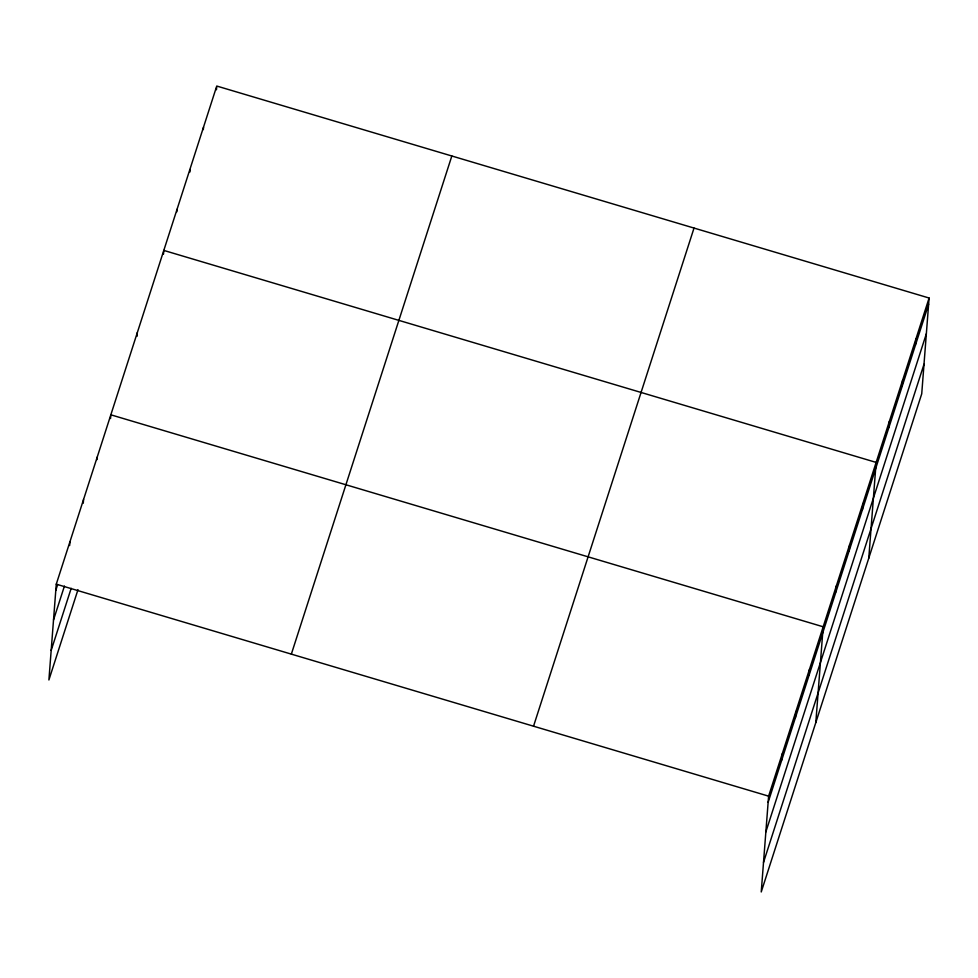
<?xml version="1.0" encoding="UTF-8"?>
<svg xmlns="http://www.w3.org/2000/svg" width="978" height="978" viewBox="0 0 978 978"><rect width="100%" height="100%" fill="white"/><g stroke="black" fill="none" stroke-linecap="round" stroke-linejoin="round"><path stroke-width="1.47" d="M929.1 298.021L768.61 796.153L761.239 891.96L921.728 393.828L929.1 298.021L216.761 86.04L56.272 584.172L48.9 679.979L77.995 589.648M69.634 545.541L69.915 541.824M83.264 503.193L83.558 499.489M97.005 459.623L97.201 457.142M110.551 418.511L110.832 414.806L823.183 626.788L815.811 722.595M137.03 336.322L137.311 332.618M163.509 254.133L163.803 250.417L876.141 462.411L868.77 558.218M176.847 211.798L177.042 209.329M189.989 171.945L190.184 169.463M203.326 129.609L203.522 127.128M216.468 89.744L216.664 87.274M781.777 759.992L782.253 753.818M795.42 717.656L795.896 711.471M809.063 675.309L809.539 669.135M835.945 591.873L836.422 585.7M849.185 550.785L849.662 544.599M862.425 509.685L862.902 503.499M888.904 427.496L889.381 421.31M902.144 386.396L902.621 380.21M915.384 345.295L915.86 339.121M55.795 590.357L57.616 584.71M53.521 619.93L64.438 586.054M51.174 650.407L71.186 588.304M291.346 654.123L451.836 155.991M533.536 726.202L694.025 228.07M768.133 802.339L928.623 304.207M765.86 831.911L926.349 333.779M763.512 862.388L924.002 364.256M56.272 584.172L768.61 796.153"/></g></svg>
